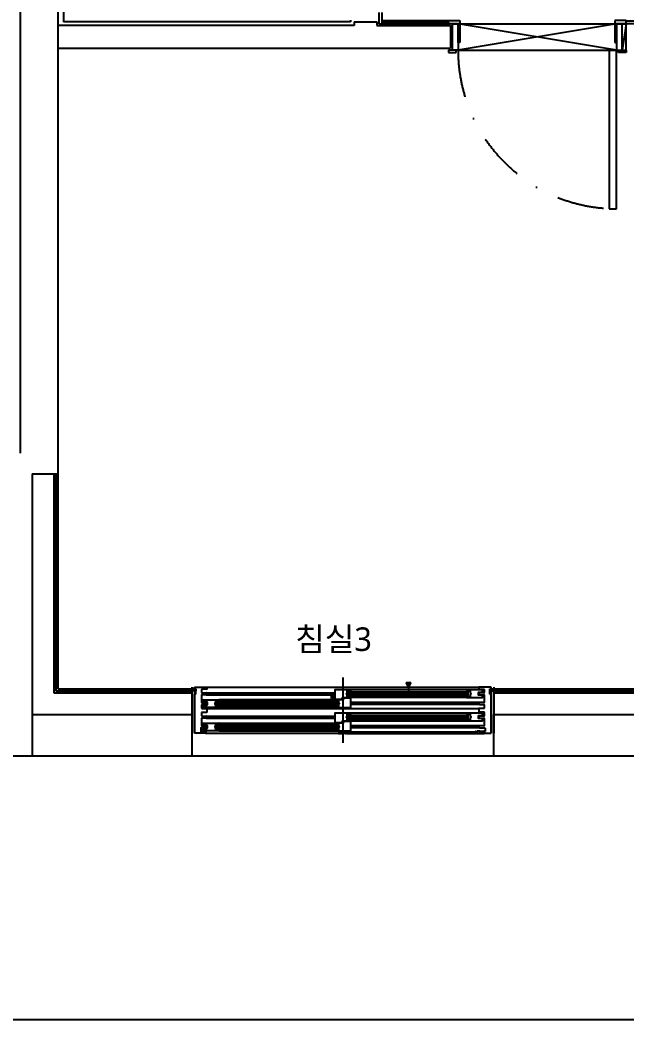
# Model space of a CAD drawing. Header units: millimetres. Extents: x -33000 to 294000, y 0 to 42408.
# Drawn here: x 8150 to 11365, y 9905 to 15205 of the extents above; entities that cross this region are included whole.
import ezdxf
from ezdxf.enums import TextEntityAlignment as Align

# ---------------------------------------------------------------- set-up
doc = ezdxf.new("R2010")
doc.units = ezdxf.units.MM
doc.header["$LTSCALE"] = 50
doc.linetypes.add('DASHDOTX2', pattern=[2, 1, -0.5, 0, -0.5])
doc.layers.add('arch', color=8, linetype='Continuous')
doc.layers.add('실명', color=9, linetype='Continuous')
doc.styles.add('FORTELINE', font='malgun.ttf')

msp = doc.modelspace()

# ---------------------------------------------------------------- hatches: boundary and pattern name
at = {"layer": 'arch'}
h = msp.add_hatch(color=256, dxfattribs=at)
h.dxf.hatch_style = 1
h.paths.add_polyline_path([(10194.2, 11694.5), (10219.2, 11694.5), (10206.7, 11669.5)])

# ---------------------------------------------------------------- linework, layer by layer
for p, q in [((8349.6, 19544.5), (8349.6, 12799.5)), ((8149.6, 19294.5), (8149.6, 12909.5)), ((8349.6, 18214.5), (8349.6, 12799.5)), ((8379.6, 17414.5), (8379.6, 15194.5)), ((9899.6, 15194.5), (8379.6, 15194.5)), ((9899.6, 15204.5), (9899.6, 15194.5)), ((10419.6, 15199.5), (10067.6, 15199.5)), ((10067.6, 15199.5), (10067.6, 15190.5)), ((10067.6, 15184.5), (10067.6, 15190.5)), ((10067.6, 15190.5), (10419.6, 15190.5)), ((10419.6, 15184.5), (10067.6, 15184.5)), ((10419.6, 15190.5), (10419.6, 15199.5)), ((10419.6, 15190.5), (10419.6, 15184.5)), ((10429.6, 15174.5), (10429.6, 15054.5)), ((10439.6, 15044.5), (10439.6, 15184.5)), ((10439.6, 15184.5), (10469.6, 15184.5)), ((10469.6, 15184.5), (10469.6, 15044.5)), ((10469.6, 15184.5), (10474.6, 15184.5)), ((10469.6, 15084.5), (10469.6, 15184.5)), ((10469.6, 15184.5), (11309.6, 15184.5)), ((11309.6, 15184.5), (10469.6, 15044.5)), ((11309.6, 15044.5), (10469.6, 15184.5)), ((10474.6, 15184.5), (10474.6, 15179.5)), ((10474.6, 15179.5), (10479.6, 15179.5)), ((10479.6, 15179.5), (10479.6, 15084.5)), ((11304.6, 15179.5), (11299.6, 15179.5)), ((11299.6, 15179.5), (11299.6, 15084.5)), ((11309.6, 15184.5), (11304.6, 15184.5)), ((11304.6, 15184.5), (11304.6, 15179.5)), ((11339.6, 15184.5), (11309.6, 15184.5)), ((11309.6, 15184.5), (11309.6, 15044.5)), ((11309.6, 15084.5), (11309.6, 15184.5)), ((11359.6, 15184.5), (11339.6, 15184.5)), ((11359.6, 15184.5), (11339.6, 15044.5)), ((11339.6, 15044.5), (11339.6, 15184.5)), ((11359.6, 15184.5), (11359.6, 15199.5)), ((11359.6, 15199.5), (13289.6, 15199.5)), ((13289.6, 15184.5), (11359.6, 15184.5)), ((11359.6, 15044.5), (11359.6, 15184.5)), ((10479.6, 15084.5), (10469.6, 15084.5)), ((11299.6, 15084.5), (11309.6, 15084.5)), ((10459.6, 15044.5), (10419.6, 15044.5)), ((10419.6, 15044.5), (10419.6, 15032.5)), ((10419.6, 15032.5), (10459.6, 15032.5)), ((10469.6, 15044.5), (10439.6, 15044.5)), ((10459.6, 15032.5), (10459.6, 15044.5)), ((10469.6, 15044.5), (11309.6, 15044.5)), ((11309.6, 15044.5), (11339.6, 15044.5)), ((11319.6, 15032.5), (11319.6, 15044.5)), ((11319.6, 15044.5), (11359.6, 15044.5)), ((11359.6, 15032.5), (11319.6, 15032.5)), ((11339.6, 15044.5), (11359.6, 15044.5)), ((11359.6, 15044.5), (11359.6, 15032.5)), ((8214.6, 12799.5), (8214.6, 11304.5)), ((8214.6, 12799.5), (8349.6, 12799.5)), ((8214.6, 12799.5), (8214.6, 11524.5)), ((8329.6, 12799.5), (8329.6, 11639.5)), ((8339.6, 12799.5), (8339.6, 11649.5)), ((8349.6, 12799.5), (8349.6, 11659.5)), ((9859.6, 11719.5), (9859.6, 11374.5)), ((8349.6, 11659.5), (9059.6, 11659.5)), ((9059.6, 11669.5), (9059.6, 11659.5)), ((9080.6, 11659.5), (9059.6, 11659.5)), ((9074.6, 11669.5), (9138.6, 11669.5)), ((9074.6, 11659.5), (9074.6, 11669.5)), ((9074.6, 11659.5), (9080.6, 11659.5)), ((9080.6, 11659.5), (9080.6, 11650)), ((9080.6, 11631.5), (9080.6, 11659.5)), ((9138.6, 11669.5), (10580.6, 11669.5)), ((9139.6, 11668.5), (9139.6, 11658.5)), ((10206.7, 11669.5), (10194.2, 11694.5)), ((10194.2, 11694.5), (10219.2, 11694.5)), ((10219.2, 11694.5), (10206.7, 11669.5)), ((10206.7, 11669.5), (10206.7, 11644.5)), ((10579.6, 11668.5), (10579.6, 11658.5)), ((10644.6, 11669.5), (10580.6, 11669.5)), ((10638.6, 11659.5), (10659.6, 11659.5)), ((10638.6, 11659.5), (10638.6, 11650)), ((10644.6, 11659.5), (10638.6, 11659.5)), ((10638.6, 11631.5), (10638.6, 11659.5)), ((10644.6, 11659.5), (10644.6, 11669.5)), ((10659.6, 11669.5), (10659.6, 11659.5)), ((10659.6, 11659.5), (12079.6, 11659.5)), ((8329.6, 11639.5), (9059.6, 11639.5)), ((8339.6, 11649.5), (9059.6, 11649.5)), ((9059.6, 11650), (9059.6, 11424.5)), ((9080.6, 11650), (9059.6, 11650)), ((9074.6, 11650), (9074.6, 11424.5)), ((9074.6, 11424.5), (9074.6, 11631.5)), ((9080.6, 11631.5), (9074.6, 11631.5)), ((9111.6, 11656.5), (9111.6, 11640)), ((9111.6, 11628), (9111.6, 11588)), ((9138.6, 11657.5), (9112.6, 11657.5)), ((9112.6, 11639), (9136.1, 11639)), ((9136.1, 11629), (9112.6, 11629)), ((9136.1, 11639), (9817.1, 11639)), ((9136.1, 11629), (9797.6, 11629)), ((9136.6, 11638.5), (9136.6, 11637.9)), ((9136.6, 11630.2), (9136.6, 11629.5)), ((9797.6, 11631.9), (9797.6, 11610.8)), ((9800.7, 11613.3), (9797.8, 11631.8)), ((9798.6, 11632.9), (9803.9, 11632.9)), ((9798.6, 11609.8), (9806.2, 11609.5)), ((9804.9, 11611.8), (9802.6, 11611.8)), ((9804.9, 11631.9), (9804.9, 11611.8)), ((9806.2, 11629), (9804.9, 11629)), ((9804.9, 11611.8), (9804.9, 11609.5)), ((9817.1, 11633), (9806.2, 11629)), ((9806.2, 11629), (9806.2, 11609.5)), ((9806.2, 11609.5), (9814.5, 11608.2)), ((9814.5, 11606), (9814.5, 11628.7)), ((9814.5, 11628.7), (9817.1, 11628.7)), ((9817.1, 11606), (9814.5, 11606)), ((9817.1, 11654), (9817.1, 11605.5)), ((9901.6, 11654.5), (9817.6, 11654.5)), ((9853.6, 11609.5), (9858, 11613.5)), ((9853.6, 11608), (9853.6, 11609.5)), ((9862.1, 11607.1), (9853.6, 11608)), ((9853.6, 11605), (9862.1, 11606)), ((9856.6, 11609.6), (9856.6, 11609.5)), ((9865.6, 11611), (9857, 11610.1)), ((9857, 11609), (9865.6, 11608)), ((9858, 11613.5), (9901.6, 11613.5)), ((9865.6, 11606.6), (9861.1, 11602.5)), ((9862.6, 11606.5), (9862.6, 11606.6)), ((9901.6, 11611), (9865.6, 11611)), ((9865.6, 11608), (9865.6, 11606.6)), ((9879.6, 11631.3), (9879.6, 11635.7)), ((9879.8, 11636.2), (9882.8, 11637.9)), ((9882.8, 11629.2), (9879.8, 11630.9)), ((9883.1, 11638.3), (9883.1, 11649)), ((9883.1, 11619), (9883.1, 11628.7)), ((9883.6, 11649.5), (9898.6, 11649.5)), ((9898.6, 11618.5), (9883.6, 11618.5)), ((9890.1, 11622.5), (9890.1, 11644.5)), ((9890.1, 11644.5), (10523.3, 11644.5)), ((9890.1, 11638.5), (10523.3, 11638.5)), ((9890.1, 11628.5), (10523.3, 11628.5)), ((9890.1, 11622.5), (10523.3, 11622.5)), ((9898.1, 11648), (9895.1, 11648)), ((9895.1, 11648), (9895.1, 11646.5)), ((9895.1, 11646.5), (9899.6, 11646.5)), ((9899.6, 11621.5), (9895.1, 11621.5)), ((9895.1, 11621.5), (9895.1, 11620)), ((9895.1, 11620), (9898.1, 11620)), ((9898.6, 11649.5), (9898.6, 11648.5)), ((9898.6, 11619.5), (9898.6, 11618.5)), ((9900.1, 11647), (9900.1, 11653.5)), ((9900.1, 11653.5), (9901.6, 11653.5)), ((9900.1, 11647.1), (9902.6, 11644.5)), ((9900.1, 11628.5), (9900.1, 11638.5)), ((9900.1, 11620), (9902.6, 11622.5)), ((9900.1, 11614.5), (9900.1, 11621)), ((9901.6, 11614.5), (9900.1, 11614.5)), ((10515.1, 11654.5), (9901.6, 11654.5)), ((10515.1, 11613.5), (9901.6, 11613.5)), ((9902.1, 11562), (9902.1, 11610.5)), ((10513.3, 11628.5), (10513.3, 11638.5)), ((10516.6, 11647.1), (10514, 11644.5)), ((10516.6, 11620), (10514, 11622.5)), ((10599.1, 11654.5), (10515.1, 11654.5)), ((10515.1, 11653.5), (10516.6, 11653.5)), ((10516.6, 11614.5), (10515.1, 11614.5)), ((10515.1, 11613.5), (10599.1, 11613.5)), ((10516.6, 11653.5), (10516.6, 11647)), ((10516.6, 11621), (10516.6, 11614.5)), ((10517.1, 11646.5), (10521.6, 11646.5)), ((10521.6, 11621.5), (10517.1, 11621.5)), ((10518.1, 11648.5), (10518.1, 11649.5)), ((10518.1, 11649.5), (10533.1, 11649.5)), ((10518.1, 11618.5), (10518.1, 11619.5)), ((10533.1, 11618.5), (10518.1, 11618.5)), ((10521.6, 11648), (10518.6, 11648)), ((10518.6, 11620), (10521.6, 11620)), ((10521.6, 11646.5), (10521.6, 11648)), ((10521.6, 11620), (10521.6, 11621.5)), ((10523.3, 11622.5), (10523.3, 11644.5)), ((10533.6, 11649), (10533.6, 11638.8)), ((10533.6, 11629.2), (10533.6, 11619)), ((10533.8, 11638.4), (10536.8, 11636.7)), ((10536.8, 11631.4), (10533.8, 11629.7)), ((10537.1, 11636.2), (10537.1, 11631.8)), ((10577.3, 11627), (10577.3, 11641)), ((10578.3, 11642), (10599.1, 11642)), ((10599.1, 11626), (10578.3, 11626)), ((10580.6, 11657.5), (10606.6, 11657.5)), ((10582.6, 11638.5), (10582.6, 11637.9)), ((10582.6, 11630.2), (10582.6, 11629.5)), ((10606.6, 11639), (10583.1, 11639)), ((10583.1, 11629), (10606.6, 11629)), ((10599.6, 11653.5), (10599.6, 11654)), ((10599.6, 11642.5), (10599.6, 11654)), ((10599.6, 11614), (10599.6, 11625.5)), ((10607.6, 11656.5), (10607.6, 11640)), ((10607.6, 11628), (10607.6, 11588)), ((10638.6, 11650), (10659.6, 11650)), ((10638.6, 11631.5), (10644.6, 11631.5)), ((10644.6, 11650), (10644.6, 11424.5)), ((10644.6, 11424.5), (10644.6, 11631.5)), ((10659.6, 11650), (10659.6, 11424.5)), ((10659.6, 11649.5), (12079.6, 11649.5)), ((10659.6, 11639.5), (12079.6, 11639.5)), ((9111.6, 11576), (9111.6, 11557.5)), ((9112.6, 11587), (9136.1, 11587)), ((9136.1, 11577), (9112.6, 11577)), ((9112.6, 11556.5), (9138.6, 11556.5)), ((9119.6, 11590.5), (9119.6, 11602)), ((9119.6, 11562), (9119.6, 11573.5)), ((9120.1, 11602.5), (9204.1, 11602.5)), ((9140.9, 11590), (9120.1, 11590)), ((9120.1, 11574), (9140.9, 11574)), ((9204.1, 11561.5), (9120.1, 11561.5)), ((9136.6, 11586.5), (9136.6, 11585.9)), ((9136.6, 11578.2), (9136.6, 11577.5)), ((9138.6, 11556.5), (10580.6, 11556.5)), ((9139.6, 11555.5), (9139.6, 11537)), ((9141.9, 11575), (9141.9, 11589)), ((9182.1, 11584.2), (9182.1, 11579.8)), ((9185.3, 11586.4), (9182.3, 11584.7)), ((9182.3, 11579.4), (9185.3, 11577.7)), ((9185.6, 11597), (9185.6, 11586.8)), ((9185.6, 11577.2), (9185.6, 11567)), ((9201.1, 11597.5), (9186.1, 11597.5)), ((9186.1, 11566.5), (9201.1, 11566.5)), ((9192.6, 11571), (9192.6, 11593)), ((9192.6, 11593), (9829.1, 11593)), ((9192.6, 11587), (9829.1, 11587)), ((9192.6, 11577), (9829.1, 11577)), ((9192.6, 11571), (9829.1, 11571)), ((9197.6, 11594.5), (9197.6, 11596)), ((9197.6, 11596), (9200.6, 11596)), ((9202.1, 11594.5), (9197.6, 11594.5)), ((9197.6, 11568), (9197.6, 11569.5)), ((9197.6, 11569.5), (9202.1, 11569.5)), ((9200.6, 11568), (9197.6, 11568)), ((9201.1, 11596.5), (9201.1, 11597.5)), ((9201.1, 11566.5), (9201.1, 11567.5)), ((9204.1, 11601.5), (9202.6, 11601.5)), ((9202.6, 11601.5), (9202.6, 11595)), ((9202.6, 11595.6), (9205.1, 11593)), ((9202.6, 11577), (9202.6, 11587)), ((9202.6, 11568.5), (9205.1, 11571)), ((9202.6, 11569), (9202.6, 11562.5)), ((9202.6, 11562.5), (9204.1, 11562.5)), ((9817.6, 11602.5), (9204.1, 11602.5)), ((9204.1, 11561.5), (9817.6, 11561.5)), ((9819.1, 11595.6), (9816.5, 11593)), ((9819.1, 11568.5), (9816.5, 11571)), ((9817.6, 11605), (9853.6, 11605)), ((9861.1, 11602.5), (9817.6, 11602.5)), ((9817.6, 11601.5), (9819.1, 11601.5)), ((9819.1, 11562.5), (9817.6, 11562.5)), ((9817.6, 11561.5), (9901.6, 11561.5)), ((9819.1, 11601.5), (9819.1, 11595)), ((9819.1, 11577), (9819.1, 11587)), ((9819.1, 11569), (9819.1, 11562.5)), ((9819.6, 11594.5), (9824.1, 11594.5)), ((9824.1, 11569.5), (9819.6, 11569.5)), ((9820.6, 11596.5), (9820.6, 11597.5)), ((9820.6, 11597.5), (9835.6, 11597.5)), ((9820.6, 11566.5), (9820.6, 11567.5)), ((9835.6, 11566.5), (9820.6, 11566.5)), ((9824.1, 11596), (9821.1, 11596)), ((9821.1, 11568), (9824.1, 11568)), ((9824.1, 11594.5), (9824.1, 11596)), ((9824.1, 11568), (9824.1, 11569.5)), ((9829.1, 11571), (9829.1, 11593)), ((9836.1, 11597), (9836.1, 11587.3)), ((9836.1, 11577.7), (9836.1, 11567)), ((9836.3, 11586.9), (9839.3, 11585.2)), ((9839.3, 11579.9), (9836.3, 11578.2)), ((9839.6, 11584.7), (9839.6, 11580.3)), ((10583.1, 11587), (9902.1, 11587)), ((10583.1, 11577), (9902.1, 11577)), ((10579.6, 11555.5), (10579.6, 11537)), ((10606.6, 11556.5), (10580.6, 11556.5)), ((10582.6, 11586.5), (10582.6, 11585.9)), ((10582.6, 11578.2), (10582.6, 11577.5)), ((10606.6, 11587), (10583.1, 11587)), ((10583.1, 11577), (10606.6, 11577)), ((10607.6, 11576), (10607.6, 11557.5)), ((8214.6, 11524.5), (9059.6, 11524.5)), ((9059.6, 11524.5), (9059.6, 11304.5)), ((9111.6, 11535), (9111.6, 11516.5)), ((9111.6, 11504.5), (9111.6, 11464.5)), ((9112.6, 11536), (9138.6, 11536)), ((9112.6, 11515.5), (9136.1, 11515.5)), ((9136.1, 11505.5), (9112.6, 11505.5)), ((9136.1, 11515.5), (9817.1, 11515.5)), ((9136.1, 11505.5), (9817.1, 11505.5)), ((9136.6, 11515), (9136.6, 11514.4)), ((9136.6, 11506.7), (9136.6, 11506)), ((9817.1, 11530.5), (9817.1, 11482)), ((9901.6, 11531), (9817.6, 11531)), ((9879.6, 11507.8), (9879.6, 11512.2)), ((9879.8, 11512.7), (9882.8, 11514.4)), ((9882.8, 11505.7), (9879.8, 11507.4)), ((9883.1, 11514.8), (9883.1, 11525.5)), ((9883.1, 11495.5), (9883.1, 11505.2)), ((9883.6, 11526), (9898.6, 11526)), ((9890.1, 11499), (9890.1, 11521)), ((9890.1, 11521), (10523.3, 11521)), ((9890.1, 11515), (10523.3, 11515)), ((9890.1, 11505), (10523.3, 11505)), ((9898.1, 11524.5), (9895.1, 11524.5)), ((9895.1, 11524.5), (9895.1, 11523)), ((9895.1, 11523), (9899.6, 11523)), ((9898.6, 11526), (9898.6, 11525)), ((9900.1, 11523.5), (9900.1, 11530)), ((9900.1, 11530), (9901.6, 11530)), ((9900.1, 11523.6), (9902.6, 11521)), ((9900.1, 11505), (9900.1, 11515)), ((10515.1, 11531), (9901.6, 11531)), ((10513.3, 11505), (10513.3, 11515)), ((10516.6, 11523.6), (10514, 11521)), ((10599.1, 11531), (10515.1, 11531)), ((10515.1, 11530), (10516.6, 11530)), ((10516.6, 11530), (10516.6, 11523.5)), ((10517.1, 11523), (10521.6, 11523)), ((10518.1, 11525), (10518.1, 11526)), ((10518.1, 11526), (10533.1, 11526)), ((10521.6, 11524.5), (10518.6, 11524.5)), ((10521.6, 11523), (10521.6, 11524.5)), ((10523.3, 11499), (10523.3, 11521)), ((10533.6, 11525.5), (10533.6, 11515.3)), ((10533.6, 11505.7), (10533.6, 11495.5)), ((10533.8, 11514.9), (10536.8, 11513.2)), ((10536.8, 11507.9), (10533.8, 11506.2)), ((10537.1, 11512.7), (10537.1, 11508.3)), ((10577.3, 11503.5), (10577.3, 11517.5)), ((10578.3, 11518.5), (10599.1, 11518.5)), ((10599.1, 11502.5), (10578.3, 11502.5)), ((10606.6, 11536), (10580.6, 11536)), ((10582.6, 11515), (10582.6, 11514.4)), ((10582.6, 11506.7), (10582.6, 11506)), ((10606.6, 11515.5), (10583.1, 11515.5)), ((10583.1, 11505.5), (10606.6, 11505.5)), ((10599.6, 11519), (10599.6, 11530.5)), ((10599.6, 11490.5), (10599.6, 11502)), ((10607.6, 11535), (10607.6, 11516.5)), ((10607.6, 11504.5), (10607.6, 11464.5)), ((10659.6, 11524.5), (12079.6, 11524.5)), ((10659.6, 11304.5), (10659.6, 11524.5)), ((9106.6, 11452.5), (9106.6, 11433.5)), ((9136.1, 11453.5), (9107.6, 11453.5)), ((9112.6, 11463.5), (9136.1, 11463.5)), ((9119.6, 11467), (9119.6, 11478.5)), ((9119.6, 11438.5), (9119.6, 11450)), ((9120.1, 11479), (9204.1, 11479)), ((9140.9, 11466.5), (9120.1, 11466.5)), ((9120.1, 11450.5), (9140.9, 11450.5)), ((9136.6, 11463), (9136.6, 11462.4)), ((9136.6, 11454.7), (9136.6, 11454)), ((9141.9, 11451.5), (9141.9, 11465.5)), ((9182.1, 11460.7), (9182.1, 11456.3)), ((9185.3, 11462.9), (9182.3, 11461.2)), ((9182.3, 11455.9), (9185.3, 11454.2)), ((9185.6, 11473.5), (9185.6, 11463.3)), ((9185.6, 11453.7), (9185.6, 11443.5)), ((9201.1, 11474), (9186.1, 11474)), ((9192.6, 11469.5), (9829.1, 11469.5)), ((9192.6, 11447.5), (9192.6, 11469.5)), ((9192.6, 11463.5), (9829.1, 11463.5)), ((9192.6, 11453.5), (9829.1, 11453.5)), ((9192.6, 11447.5), (9829.1, 11447.5)), ((9197.6, 11471), (9197.6, 11472.5)), ((9197.6, 11472.5), (9200.6, 11472.5)), ((9202.1, 11471), (9197.6, 11471)), ((9201.1, 11473), (9201.1, 11474)), ((9204.1, 11478), (9202.6, 11478)), ((9202.6, 11478), (9202.6, 11471.5)), ((9202.6, 11472.1), (9205.1, 11469.5)), ((9202.6, 11453.5), (9202.6, 11463.5)), ((9202.6, 11445), (9205.1, 11447.5)), ((9204.1, 11479), (9817.6, 11479)), ((9819.1, 11472.1), (9816.5, 11469.5)), ((9819.1, 11445), (9816.5, 11447.5)), ((9817.6, 11481.5), (9853.6, 11481.5)), ((9861.1, 11479), (9817.6, 11479)), ((9817.6, 11478), (9819.1, 11478)), ((9819.1, 11478), (9819.1, 11474.5)), ((9819.1, 11474.5), (9819.6, 11474)), ((9819.6, 11474), (9819.1, 11473.5)), ((9819.1, 11473.5), (9819.1, 11471.5)), ((9819.1, 11453.5), (9819.1, 11463.5)), ((9819.6, 11471), (9824.1, 11471)), ((9820.6, 11473), (9820.6, 11474)), ((9820.6, 11474), (9835.6, 11474)), ((9824.1, 11472.5), (9821.1, 11472.5)), ((9824.1, 11471), (9824.1, 11472.5)), ((9829.1, 11447.5), (9829.1, 11469.5)), ((9836.1, 11473.5), (9836.1, 11463.8)), ((9836.1, 11454.2), (9836.1, 11443.5)), ((9836.3, 11463.4), (9839.3, 11461.7)), ((9839.3, 11456.4), (9836.3, 11454.7)), ((9839.6, 11461.2), (9839.6, 11456.8)), ((9853.6, 11486), (9858, 11490)), ((9853.6, 11484.5), (9853.6, 11486)), ((9862.1, 11483.6), (9853.6, 11484.5)), ((9853.6, 11481.5), (9862.1, 11482.5)), ((9856.6, 11486.1), (9856.6, 11486)), ((9865.6, 11487.5), (9857, 11486.6)), ((9857, 11485.5), (9865.6, 11484.5)), ((9858, 11490), (9901.6, 11490)), ((9865.6, 11483.1), (9861.1, 11479)), ((9862.6, 11483), (9862.6, 11483.1)), ((9901.6, 11487.5), (9865.6, 11487.5)), ((9865.6, 11484.5), (9865.6, 11483.1)), ((9898.6, 11495), (9883.6, 11495)), ((9890.1, 11499), (10523.3, 11499)), ((9899.6, 11498), (9895.1, 11498)), ((9895.1, 11498), (9895.1, 11496.5)), ((9895.1, 11496.5), (9898.1, 11496.5)), ((9898.6, 11496), (9898.6, 11495)), ((9900.1, 11496.5), (9902.6, 11499)), ((9900.1, 11491), (9900.1, 11497.5)), ((9901.6, 11491), (9900.1, 11491)), ((9901.6, 11490), (10515.1, 11490)), ((9902.1, 11438.5), (9902.1, 11487)), ((10583.1, 11463.5), (9902.1, 11463.5)), ((10583.1, 11453.5), (9902.1, 11453.5)), ((10516.6, 11496.5), (10514, 11499)), ((10516.6, 11491), (10515.1, 11491)), ((10515.1, 11490), (10599.1, 11490)), ((10516.6, 11497.5), (10516.6, 11491)), ((10521.6, 11498), (10517.1, 11498)), ((10518.1, 11495), (10518.1, 11496)), ((10533.1, 11495), (10518.1, 11495)), ((10518.6, 11496.5), (10521.6, 11496.5)), ((10521.6, 11496.5), (10521.6, 11498)), ((10582.6, 11463), (10582.6, 11462.4)), ((10582.6, 11454.7), (10582.6, 11454)), ((10606.6, 11463.5), (10583.1, 11463.5)), ((10583.1, 11453.5), (10611.6, 11453.5)), ((10612.6, 11452.5), (10612.6, 11433.5)), ((9132.6, 11424.5), (9074.6, 11424.5)), ((9107.6, 11432.5), (9132.6, 11432.5)), ((9204.1, 11438), (9120.1, 11438)), ((9132.6, 11424.5), (9859.2, 11424.5)), ((9133.6, 11431.5), (9133.6, 11425.5)), ((9186.1, 11443), (9201.1, 11443)), ((9197.6, 11444.5), (9197.6, 11446)), ((9197.6, 11446), (9202.1, 11446)), ((9200.6, 11444.5), (9197.6, 11444.5)), ((9201.1, 11443), (9201.1, 11444)), ((9202.6, 11445.5), (9202.6, 11439)), ((9202.6, 11439), (9204.1, 11439)), ((9204.1, 11438), (9817.6, 11438)), ((9819.1, 11439), (9817.6, 11439)), ((9817.6, 11438), (9901.6, 11438)), ((9819.1, 11445.5), (9819.1, 11439)), ((9824.1, 11446), (9819.6, 11446)), ((9820.6, 11443), (9820.6, 11444)), ((9835.6, 11443), (9820.6, 11443)), ((9821.1, 11444.5), (9824.1, 11444.5)), ((9824.1, 11444.5), (9824.1, 11446)), ((9836.2, 11434.1), (9836.2, 11436.1)), ((9836.7, 11436.6), (9838.7, 11436.6)), ((9858.7, 11433.6), (9836.7, 11433.6)), ((9836.7, 11423.6), (9858.7, 11423.6)), ((9875.2, 11422.6), (9836.7, 11422.6)), ((9838.7, 11435.8), (9837.2, 11435.8)), ((9837.2, 11435.8), (9837.2, 11434.6)), ((9837.2, 11434.6), (9858.7, 11434.6)), ((9838.7, 11436.6), (9838.7, 11435.8)), ((9859.2, 11435.1), (9859.2, 11436.1)), ((9859.2, 11424.1), (9859.2, 11433.1)), ((9859.7, 11436.6), (9873.2, 11436.6)), ((9874.2, 11435.6), (9874.2, 11430.1)), ((9874.2, 11432.5), (9881.7, 11432.5)), ((9874.2, 11428.1), (9874.2, 11423.6)), ((9874.2, 11423.6), (9875.2, 11423.6)), ((9874.7, 11429.6), (9881.2, 11429.6)), ((9881.2, 11428.6), (9874.7, 11428.6)), ((9878.1, 11422.5), (10566.6, 11422.5)), ((9881.2, 11423.6), (9881.7, 11423.6)), ((9881.7, 11422.6), (9881.2, 11422.6)), ((9881.7, 11430.1), (9881.7, 11434.1)), ((9881.7, 11423.6), (9881.7, 11428.1)), ((9882.7, 11434.1), (9882.7, 11423.6)), ((9882.7, 11432.5), (10562.1, 11432.5)), ((9882.7, 11424.5), (10562.1, 11424.5)), ((10562.1, 11434.1), (10562.1, 11423.6)), ((10563.1, 11430.1), (10563.1, 11434.1)), ((10563.1, 11432.5), (10570.6, 11432.5)), ((10563.1, 11423.6), (10563.1, 11428.1)), ((10563.6, 11423.6), (10563.1, 11423.6)), ((10563.1, 11422.6), (10563.6, 11422.6)), ((10570.1, 11429.6), (10563.6, 11429.6)), ((10563.6, 11428.6), (10570.1, 11428.6)), ((10570.6, 11423.6), (10569.6, 11423.6)), ((10569.6, 11422.6), (10608.1, 11422.6)), ((10570.6, 11435.6), (10570.6, 11430.1)), ((10570.6, 11428.1), (10570.6, 11423.6)), ((10585.1, 11436.6), (10571.6, 11436.6)), ((10585.6, 11435.1), (10585.6, 11436.1)), ((10585.6, 11424.1), (10585.6, 11433.1)), ((10585.6, 11431.5), (10585.6, 11425.5)), ((10607.6, 11434.6), (10586.1, 11434.6)), ((10586.1, 11433.6), (10608.1, 11433.6)), ((10608.1, 11423.6), (10586.1, 11423.6)), ((10611.6, 11432.5), (10586.6, 11432.5)), ((10586.6, 11424.5), (10644.6, 11424.5)), ((10608.1, 11436.6), (10606.1, 11436.6)), ((10606.1, 11436.6), (10606.1, 11435.8)), ((10606.1, 11435.8), (10607.6, 11435.8)), ((10607.6, 11435.8), (10607.6, 11434.6)), ((10608.6, 11434.1), (10608.6, 11436.1)), ((7674.6, 11304.5), (8214.6, 11304.5)), ((8149.6, 11304.5), (9059.6, 11304.5)), ((8214.6, 11304.5), (9059.6, 11304.5)), ((9059.6, 11304.5), (10659.6, 11304.5)), ((10659.6, 11304.5), (12079.6, 11304.5)), ((25734.6, 9905.1), (5606.3, 9905.1))]:
    msp.add_line(p, q, dxfattribs=at)
at = {"layer": 'arch', "linetype": 'Continuous', "ltscale": 4}
for p, q in [((10049.6, 15244.5), (10049.6, 15184.5)), ((10067.6, 15184.5), (10067.6, 15244.5)), ((10049.6, 15184.5), (10067.6, 15184.5)), ((10419.6, 15184.5), (10419.6, 15202.5)), ((10419.6, 15202.5), (10479.6, 15202.5)), ((10479.6, 15184.5), (10419.6, 15184.5)), ((10479.6, 15202.5), (10479.6, 15184.5)), ((11359.6, 15202.5), (11299.6, 15202.5)), ((11299.6, 15202.5), (11299.6, 15184.5)), ((11299.6, 15184.5), (11359.6, 15184.5)), ((11359.6, 15184.5), (11359.6, 15202.5)), ((11309.6, 15044.5), (11269.6, 15044.5)), ((11269.6, 15044.5), (11269.6, 14204.5)), ((11309.6, 14204.5), (11309.6, 15044.5)), ((11269.6, 14204.5), (11309.6, 14204.5))]:
    msp.add_line(p, q, dxfattribs=at)
at = {"layer": 'arch', "ltscale": 2}
for p, q in [((9919.6, 15174.5), (8349.6, 15174.5)), ((9919.6, 15194.5), (9919.6, 15174.5)), ((9919.6, 15194.5), (10039.6, 15194.5)), ((10039.6, 15194.5), (10039.6, 15174.5)), ((10039.6, 15174.5), (10429.6, 15174.5)), ((8349.6, 15054.5), (10429.6, 15054.5))]:
    msp.add_line(p, q, dxfattribs=at)
at = {"layer": 'arch'}
for centre in [(9878.1, 11425.5), (10566.6, 11425.5)]:
    msp.add_circle(centre, 3, dxfattribs=at)
at = {"layer": 'arch', "linetype": 'DASHDOTX2', "ltscale": 5}
msp.add_arc((11309.6, 15044.5), 840, 180, 270, dxfattribs=at)
at = {"layer": 'arch'}
for centre, radius, start, end in [((9138.6, 11668.5), 1, 0, 90), ((10580.6, 11668.5), 1, 90, 180), ((9112.6, 11656.5), 1, 90, 180), ((9112.6, 11640), 1, 180, 270), ((9112.6, 11628), 1, 90, 180), ((9136.1, 11638.5), 0.5, 0, 90), ((9136.1, 11629.5), 0.5, 270, 0), ((9137.6, 11637.9), 1, 180, 255.5225), ((9137.6, 11630.2), 1, 104.4775, 180), ((9136.6, 11634), 3, 284.4775, 75.5225), ((9138.6, 11658.5), 1, 270, 0), ((9798.6, 11631.9), 1, 90, 180), ((9798.6, 11610.8), 1, 180, 267.7225), ((9798.8, 11631.9), 1, 90, 188.9365), ((9802.6, 11613.7), 1.88, 191.1199, 270), ((9803.9, 11631.9), 1, 359.9142, 90), ((9817.6, 11654), 0.5, 90, 180), ((9857.1, 11609.6), 0.5, 96.334, 180), ((9857.1, 11609.5), 0.5, 180, 263.6536), ((9862.1, 11606.6), 0.5, 0, 83.6536), ((9862.1, 11606.5), 0.5, 276.334, 360), ((9880.1, 11635.7), 0.5, 119.7449, 180), ((9880.1, 11631.3), 0.5, 180, 240.2551), ((9882.6, 11638.3), 0.5, 299.7449, 0), ((9882.6, 11628.7), 0.5, 360, 60.2551), ((9883.6, 11649), 0.5, 90, 180), ((9883.6, 11619), 0.5, 180, 270), ((9898.1, 11648.5), 0.5, 270, 0), ((9898.1, 11619.5), 0.5, 0, 90), ((9899.6, 11647), 0.5, 270, 0), ((9899.6, 11621), 0.5, 0, 90), ((9901.6, 11654), 0.5, 270, 90), ((9901.6, 11614), 0.5, 270, 90), ((9901.6, 11610.5), 0.5, 0, 90), ((10515.1, 11654), 0.5, 90, 180), ((10515.1, 11654), 0.5, 180, 270), ((10515.1, 11614), 0.5, 90, 270), ((10517.1, 11647), 0.5, 180, 270), ((10517.1, 11621), 0.5, 90, 180), ((10518.6, 11648.5), 0.5, 180, 270), ((10518.6, 11619.5), 0.5, 90, 180), ((10533.1, 11649), 0.5, 0, 90), ((10533.1, 11619), 0.5, 270, 0), ((10534.1, 11638.8), 0.5, 180, 240.2551), ((10534.1, 11629.2), 0.5, 119.7449, 180), ((10536.6, 11636.2), 0.5, 0, 60.2551), ((10536.6, 11631.8), 0.5, 299.7449, 360), ((10578.3, 11641), 1, 90, 180), ((10578.3, 11627), 1, 180, 270), ((10580.6, 11658.5), 1, 180, 270), ((10582.6, 11634), 3, 104.4775, 255.5225), ((10581.6, 11637.9), 1, 284.4775, 0), ((10581.6, 11630.2), 1, 0, 75.5225), ((10583.1, 11638.5), 0.5, 90, 180), ((10583.1, 11629.5), 0.5, 180, 270), ((10599.1, 11654), 0.5, 0, 90), ((10599.1, 11642.5), 0.5, 270, 0), ((10599.1, 11625.5), 0.5, 0, 90), ((10599.1, 11614), 0.5, 270, 0), ((10606.6, 11656.5), 1, 0, 90), ((10606.6, 11640), 1, 270, 0), ((10606.6, 11628), 1, 0, 90), ((9112.6, 11588), 1, 180, 270), ((9112.6, 11576), 1, 90, 180), ((9112.6, 11557.5), 1, 180, 270), ((9120.1, 11602), 0.5, 90, 180), ((9120.1, 11590.5), 0.5, 180, 270), ((9120.1, 11573.5), 0.5, 90, 180), ((9120.1, 11562), 0.5, 180, 270), ((9136.1, 11586.5), 0.5, 0, 90), ((9136.1, 11577.5), 0.5, 270, 0), ((9137.6, 11585.9), 1, 180, 255.5225), ((9137.6, 11578.2), 1, 104.4775, 180), ((9136.6, 11582), 3, 284.4775, 75.5225), ((9138.6, 11555.5), 1, 0, 90), ((9140.9, 11589), 1, 0, 90), ((9140.9, 11575), 1, 270, 0), ((9182.6, 11584.2), 0.5, 119.7449, 180), ((9182.6, 11579.8), 0.5, 180, 240.2551), ((9185.1, 11586.8), 0.5, 299.7449, 360), ((9185.1, 11577.2), 0.5, 0, 60.2551), ((9186.1, 11597), 0.5, 90, 180), ((9186.1, 11567), 0.5, 180, 270), ((9200.6, 11596.5), 0.5, 270, 0), ((9200.6, 11567.5), 0.5, 0, 90), ((9202.1, 11595), 0.5, 270, 0), ((9202.1, 11569), 0.5, 0, 90), ((9204.1, 11602), 0.5, 360, 90), ((9204.1, 11602), 0.5, 270, 0), ((9204.1, 11562), 0.5, 270, 90), ((9817.6, 11605.5), 0.5, 180, 270), ((9817.6, 11602), 0.5, 90, 180), ((9817.6, 11602), 0.5, 180, 270), ((9817.6, 11562), 0.5, 90, 270), ((9819.6, 11595), 0.5, 180, 270), ((9819.6, 11569), 0.5, 90, 180), ((9821.1, 11596.5), 0.5, 180, 270), ((9821.1, 11567.5), 0.5, 90, 180), ((9835.6, 11597), 0.5, 0, 90), ((9835.6, 11567), 0.5, 270, 0), ((9836.6, 11587.3), 0.5, 180, 240.2551), ((9836.6, 11577.7), 0.5, 119.7449, 180), ((9839.1, 11584.7), 0.5, 0, 60.2551), ((9839.1, 11580.3), 0.5, 299.7449, 360), ((9901.6, 11562), 0.5, 270, 0), ((10582.6, 11582), 3, 104.4775, 255.5225), ((10580.6, 11555.5), 1, 90, 180), ((10581.6, 11585.9), 1, 284.4775, 0), ((10581.6, 11578.2), 1, 0, 75.5225), ((10583.1, 11586.5), 0.5, 90, 180), ((10583.1, 11577.5), 0.5, 180, 270), ((10606.6, 11588), 1, 270, 0), ((10606.6, 11576), 1, 0, 90), ((10606.6, 11557.5), 1, 270, 0), ((9112.6, 11535), 1, 90, 180), ((9112.6, 11516.5), 1, 180, 270), ((9112.6, 11504.5), 1, 90, 180), ((9136.1, 11515), 0.5, 0, 90), ((9136.1, 11506), 0.5, 269.9997, 0), ((9137.6, 11514.4), 1, 180, 255.5225), ((9137.6, 11506.7), 1, 104.4775, 180), ((9136.6, 11510.5), 3, 284.4775, 75.5225), ((9138.6, 11537), 1, 270, 0), ((9817.6, 11530.5), 0.5, 90, 180), ((9880.1, 11512.2), 0.5, 119.7449, 180), ((9880.1, 11507.8), 0.5, 180, 240.2551), ((9882.6, 11514.8), 0.5, 299.7449, 0), ((9882.6, 11505.2), 0.5, 360, 60.2551), ((9883.6, 11525.5), 0.5, 90, 180), ((9898.1, 11525), 0.5, 270, 0), ((9899.6, 11523.5), 0.5, 270, 0), ((9901.6, 11530.5), 0.5, 270, 90), ((10515.1, 11530.5), 0.5, 90, 180), ((10515.1, 11530.5), 0.5, 180, 270), ((10517.1, 11523.5), 0.5, 180, 270), ((10518.6, 11525), 0.5, 180, 270), ((10533.1, 11525.5), 0.5, 0, 90), ((10534.1, 11515.3), 0.5, 180, 240.2551), ((10534.1, 11505.7), 0.5, 119.7449, 180), ((10536.6, 11512.7), 0.5, 0, 60.2551), ((10536.6, 11508.3), 0.5, 299.7449, 360), ((10578.3, 11517.5), 1, 90, 180), ((10578.3, 11503.5), 1, 180, 270), ((10580.6, 11537), 1, 180, 270), ((10582.6, 11510.5), 3, 104.4775, 255.5225), ((10581.6, 11514.4), 1, 284.4775, 0), ((10581.6, 11506.7), 1, 0, 75.5225), ((10583.1, 11515), 0.5, 90, 180), ((10583.1, 11506), 0.5, 180, 270.0003), ((10599.1, 11530.5), 0.5, 0, 90), ((10599.1, 11519), 0.5, 270, 0), ((10599.1, 11502), 0.5, 0, 90), ((10606.6, 11535), 1, 0, 90), ((10606.6, 11516.5), 1, 270, 0), ((10606.6, 11504.5), 1, 0, 90), ((9107.6, 11452.5), 1, 90, 180), ((9112.6, 11464.5), 1, 180, 270), ((9120.1, 11478.5), 0.5, 90, 180), ((9120.1, 11467), 0.5, 180, 270), ((9120.1, 11450), 0.5, 90, 180), ((9136.1, 11463), 0.5, 0, 90), ((9136.1, 11454), 0.5, 270, 0), ((9137.6, 11462.4), 1, 180, 255.5225), ((9137.6, 11454.7), 1, 104.4775, 180), ((9136.6, 11458.5), 3, 284.4775, 75.5225), ((9140.9, 11465.5), 1, 0, 90), ((9140.9, 11451.5), 1, 270, 0), ((9182.6, 11460.7), 0.5, 119.7449, 180), ((9182.6, 11456.3), 0.5, 180, 240.2551), ((9185.1, 11463.3), 0.5, 299.7449, 360), ((9185.1, 11453.7), 0.5, 0, 60.2551), ((9186.1, 11473.5), 0.5, 90, 180), ((9200.6, 11473), 0.5, 270, 0), ((9202.1, 11471.5), 0.5, 270, 0), ((9204.1, 11478.5), 0.5, 360, 90), ((9204.1, 11478.5), 0.5, 270, 0), ((9817.6, 11482), 0.5, 180, 270), ((9817.6, 11478.5), 0.5, 90, 180), ((9817.6, 11478.5), 0.5, 180, 270), ((9819.6, 11471.5), 0.5, 180, 270), ((9821.1, 11473), 0.5, 180, 270), ((9835.6, 11473.5), 0.5, 0, 90), ((9836.6, 11463.8), 0.5, 180, 240.2551), ((9836.6, 11454.2), 0.5, 119.7449, 180), ((9839.1, 11461.2), 0.5, 0, 60.2551), ((9839.1, 11456.8), 0.5, 299.7449, 360), ((9857.1, 11486.1), 0.5, 96.334, 180), ((9857.1, 11486), 0.5, 180, 263.6536), ((9862.1, 11483.1), 0.5, 0, 83.6536), ((9862.1, 11483), 0.5, 276.334, 360), ((9883.6, 11495.5), 0.5, 180, 270), ((9898.1, 11496), 0.5, 0, 90), ((9899.6, 11497.5), 0.5, 0, 90), ((9901.6, 11490.5), 0.5, 270, 90), ((9901.6, 11487), 0.5, 0, 90), ((10515.1, 11490.5), 0.5, 90, 270), ((10517.1, 11497.5), 0.5, 90, 180), ((10518.6, 11496), 0.5, 90, 180), ((10533.1, 11495.5), 0.5, 270, 0), ((10582.6, 11458.5), 3, 104.4775, 255.5225), ((10581.6, 11462.4), 1, 284.4775, 0), ((10581.6, 11454.7), 1, 0, 75.5225), ((10583.1, 11463), 0.5, 90, 180), ((10583.1, 11454), 0.5, 180, 270), ((10599.1, 11490.5), 0.5, 270, 0), ((10606.6, 11464.5), 1, 270, 0), ((10611.6, 11452.5), 1, 0, 90), ((9107.6, 11433.5), 1, 180, 270), ((9120.1, 11438.5), 0.5, 180, 270), ((9132.6, 11431.5), 1, 0, 90), ((9132.6, 11425.5), 1, 270, 0), ((9186.1, 11443.5), 0.5, 180, 270), ((9200.6, 11444), 0.5, 0, 90), ((9202.1, 11445.5), 0.5, 0, 90), ((9204.1, 11438.5), 0.5, 270, 90), ((9817.6, 11438.5), 0.5, 90, 270), ((9819.6, 11445.5), 0.5, 90, 180), ((9821.1, 11444), 0.5, 90, 180), ((9835.6, 11443.5), 0.5, 270, 0), ((9836.7, 11436.1), 0.5, 90, 180), ((9836.7, 11434.1), 0.5, 180, 270), ((9836.7, 11423.1), 0.5, 90, 270), ((9858.7, 11435.1), 0.5, 270, 0), ((9858.7, 11433.1), 0.5, 0, 90), ((9858.7, 11424.1), 0.5, 270, 0), ((9859.7, 11436.1), 0.5, 90, 180), ((9873.2, 11435.6), 1, 0, 90), ((9874.7, 11430.1), 0.5, 180, 270), ((9874.7, 11428.1), 0.5, 90, 180), ((9875.2, 11423.1), 0.5, 270, 90), ((9881.2, 11423.1), 0.5, 90, 270), ((9881.2, 11430.1), 0.5, 270, 0), ((9881.2, 11428.1), 0.5, 0, 90), ((9882.2, 11434.1), 0.5, 360, 180), ((9881.7, 11423.6), 1, 270, 0), ((9901.6, 11438.5), 0.5, 270, 0), ((10562.6, 11434.1), 0.5, 360, 180), ((10563.1, 11423.6), 1, 180, 270), ((10563.6, 11430.1), 0.5, 180, 270), ((10563.6, 11428.1), 0.5, 90, 180), ((10563.6, 11423.1), 0.5, 270, 90), ((10569.6, 11423.1), 0.5, 90, 270), ((10570.1, 11430.1), 0.5, 270, 0), ((10570.1, 11428.1), 0.5, 0, 90), ((10571.6, 11435.6), 1, 90, 180), ((10585.1, 11436.1), 0.5, 0, 90), ((10586.1, 11435.1), 0.5, 180, 270), ((10586.1, 11433.1), 0.5, 90, 180), ((10586.6, 11431.5), 1, 90, 180), ((10586.6, 11425.5), 1, 180, 270), ((10586.1, 11424.1), 0.5, 180, 270), ((10608.1, 11436.1), 0.5, 0, 90), ((10608.1, 11434.1), 0.5, 270, 0), ((10608.1, 11423.1), 0.5, 270, 90), ((10611.6, 11433.5), 1, 270, 0)]:
    msp.add_arc(centre, radius, start, end, dxfattribs=at)

# ---------------------------------------------------------------- texts
at = {"layer": '실명', "linetype": 'ByBlock', "style": 'FORTELINE'}
msp.add_text('침실3', height=125, dxfattribs=at).set_placement((9810.2, 11923.2), align=Align.MIDDLE_CENTER)

doc.saveas('drawing.dxf')
